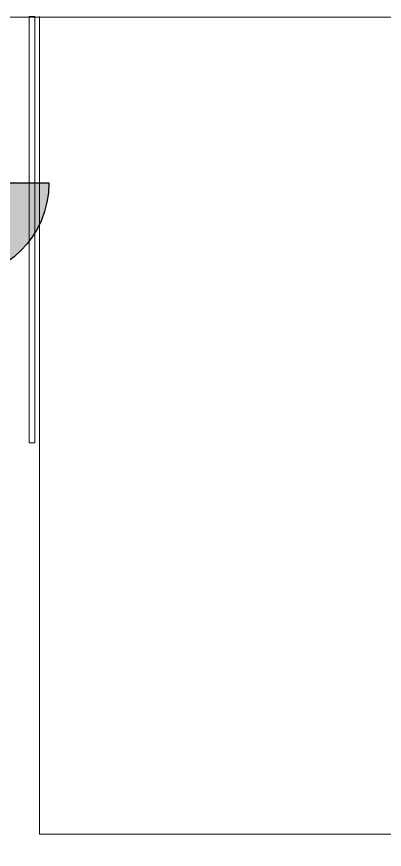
# Model space of a CAD drawing. Header units: metres. Extents: x 14 to 2416, y -346 to 476.
# Drawn here: x 145.044 to 145.562, y -147.299 to -146.127 of the extents above; entities that cross this region are included whole.
import ezdxf

# ---------------------------------------------------------------- set-up
doc = ezdxf.new("R2010")
doc.units = ezdxf.units.M
doc.linetypes.add('0', pattern=[0])
doc.linetypes.add('Dash Style-2', pattern=[0.694425, 0.48607, -0.208355])
doc.layers.get('0').update_dxf_attribs({"linetype": '0', "lineweight": 20})
for name, color, linetype, lineweight in [('A-ANNO-TEXT', 20, 'Continuous', 13), ('A-WALL', 250, 'Continuous', 20), ('baños', 251, 'Continuous', 0), ('E Tuberia Emp Piso', 24, 'Dash Style-2', 40)]:
    doc.layers.add(name, color=color, linetype=linetype, lineweight=lineweight)
doc.layers.add('MAVA Luminarias', color=1, linetype='Continuous')

# ---------------------------------------------------------------- blocks, each defined once
blk = doc.blocks.new('PL BASE 2N NASAS 09')
at = {"layer": 'A-WALL'}
blk.add_line((168.8675, -19.4117), (171.6775, -19.4117), dxfattribs=at)
at = {"layer": 'baños'}
for q in [(170.6475, -19.4108), (171.7475, -20.5617)]:
    blk.add_line((170.6475, -20.5617), q, dxfattribs=at)
blk.add_lwpolyline([(170.633, -19.4108), (170.633, -20.0108), (170.6407, -20.0108), (170.6407, -19.4108)], close=True, dxfattribs=at)
blk = doc.blocks.new('PL MUEBLES 2N NASAS 09')
blk.add_blockref('PL BASE 2N NASAS 09', (49.9143, 62.717))
blk = doc.blocks.new('A$C595364de')
blk.add_blockref('PL MUEBLES 2N NASAS 09', (-199.5618, -36.6052))
blk = doc.blocks.new('SCONCE 2')
at = {"layer": 'MAVA Luminarias', "linetype": 'Continuous'}
blk.add_hatch(color=1, dxfattribs=at).paths.add_polyline_path([(0.3422, -0.2405, 1), (-0.169, -0.2405)])
at = {"layer": 'MAVA Luminarias', "color": 1, "linetype": 'Continuous'}
for p, q in [((-0.169, -0.2405), (0.3422, -0.2405)), ((0.0866, -0.2405), (0.0866, -0.6823)), ((-0.0323, -0.6823), (0.2056, -0.6823))]:
    blk.add_line(p, q, dxfattribs=at)
blk.add_arc((0.0866, -0.2405), 0.2556, 0, 180, dxfattribs=at)

msp = doc.modelspace()

# ---------------------------------------------------------------- linework, layer by layer
at = {"layer": 'E Tuberia Emp Piso', "ltscale": 0.5}
msp.add_arc((140.6329, -151.9484), 6.1856, 4.91648, 61.90674, dxfattribs=at)

# ---------------------------------------------------------------- block references
at = {"layer": 'A-ANNO-TEXT'}
msp.add_blockref('A$C595364de', (124.0766, -152.828), dxfattribs=at)
msp.add_blockref('A$C595364de', (124.0766, -152.828), dxfattribs=at)
at = {"layer": 'MAVA Luminarias', "linetype": 'Continuous', "xscale": -0.5277282914889166, "yscale": 0.5277282914889166, "zscale": 0.5277282914889166, "rotation": 180}
msp.add_blockref('SCONCE 2', (144.9092, -146.488), dxfattribs=at)
msp.add_blockref('SCONCE 2', (144.9092, -146.488), dxfattribs=at)

doc.saveas('drawing.dxf')
